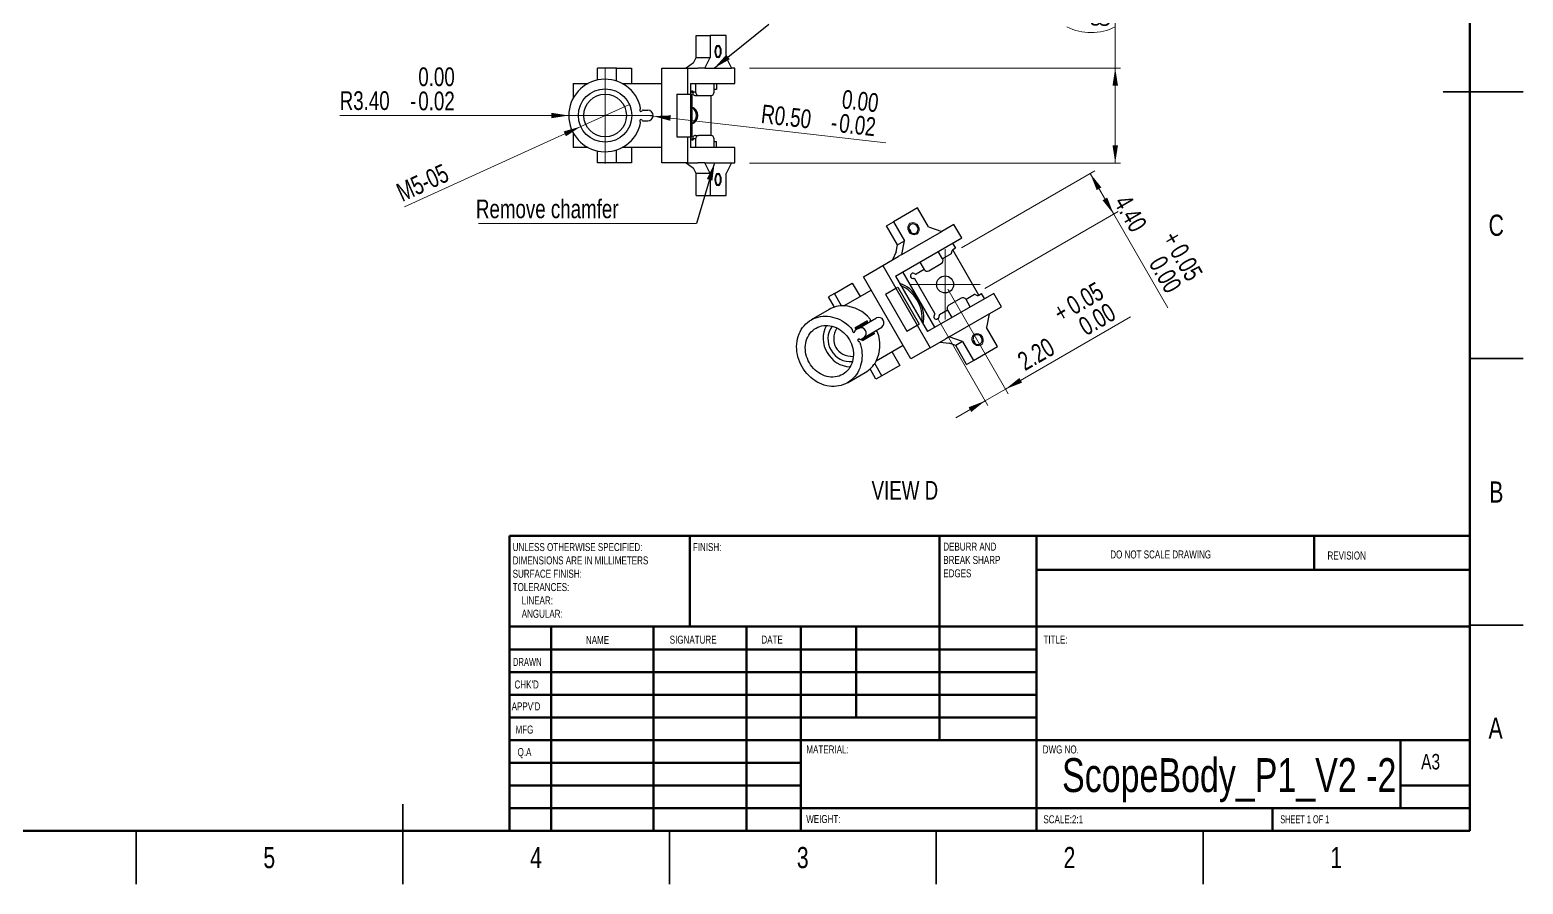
# Model space of a CAD drawing. Header units: millimetres. Extents: x 0 to 420, y 0 to 297.
# Drawn here: x 140.1 to 420, y 0 to 160.1 of the extents above; entities that cross this region are included whole.
import ezdxf

# ---------------------------------------------------------------- set-up
doc = ezdxf.new("R2010")
doc.units = ezdxf.units.MM
doc.styles.add('SLDTEXTSTYLE0', font='TXT', dxfattribs={"width": 0.75})
doc.styles.add('SLDTEXTSTYLE1', font='TXT', dxfattribs={"width": 0.686449})
doc.styles.add('SLDTEXTSTYLE2', font='TXT', dxfattribs={"width": 0.6875})
doc.dimstyles.new('SLDDIMSTYLE10', dxfattribs={"dimtxt": 3.5, "dimasz": 3.302, "dimexe": 0, "dimexo": 0.0625, "dimgap": 0.875, "dimtad": 1, "dimlfac": 0.5, "dimrnd": 1e-09, "dimzin": 4, "dimdsep": 46, "dimtxsty": 'SLDTEXTSTYLE0', "dimsah": 1, "dimcen": 0.09, "dimadec": 0, "dimazin": 1, "dimtol": 1, "dimtp": 0.05, "dimtfac": 1, "dimtofl": 0, "dimtmove": 0, "dimatfit": 3, "dimfxl": 0, "dimfrac": 2, "dimtolj": 1, "dimtzin": 0, "dimarcsym": 0})
doc.dimstyles.new('SLDDIMSTYLE16', dxfattribs={"dimtxt": 3.5, "dimasz": 3.302, "dimexe": 0, "dimexo": 0.0625, "dimgap": 0.875, "dimtad": 1, "dimlfac": 0.5, "dimrnd": 1e-09, "dimzin": 4, "dimdsep": 46, "dimtxsty": 'SLDTEXTSTYLE0', "dimsah": 1, "dimcen": 0.09, "dimadec": 0, "dimazin": 1, "dimtol": 1, "dimtp": 0.05, "dimtfac": 1, "dimtmove": 0, "dimatfit": 0, "dimfxl": 0, "dimfrac": 2, "dimtolj": 1, "dimtzin": 0, "dimarcsym": 0})
doc.dimstyles.new('SLDDIMSTYLE4', dxfattribs={"dimtxt": 3.5, "dimasz": 3.302, "dimexe": 0, "dimexo": 0.0625, "dimgap": 0.875, "dimtad": 1, "dimlfac": 0.5, "dimrnd": 1e-09, "dimzin": 12, "dimdsep": 46, "dimtxsty": 'SLDTEXTSTYLE0', "dimblk1": 'NONE', "dimsah": 1, "dimcen": 0, "dimadec": 0, "dimazin": 3, "dimtfac": 1, "dimtmove": 0, "dimatfit": 3, "dimldrblk": 'NONE', "dimfxl": 0, "dimfrac": 2, "dimtolj": 1, "dimtzin": 12, "dimarcsym": 0})
doc.dimstyles.new('SLDDIMSTYLE5', dxfattribs={"dimtxt": 3.5, "dimasz": 3.302, "dimexe": 0, "dimexo": 0.0625, "dimgap": 0.875, "dimtad": 1, "dimlfac": 0.5, "dimrnd": 1e-09, "dimzin": 4, "dimdsep": 46, "dimtxsty": 'SLDTEXTSTYLE0', "dimsah": 1, "dimcen": 0, "dimadec": 0, "dimazin": 1, "dimtol": 1, "dimtm": 0.02, "dimtfac": 1, "dimtofl": 0, "dimtmove": 0, "dimatfit": 3, "dimfxl": 0, "dimfrac": 2, "dimtolj": 1, "dimtzin": 0, "dimarcsym": 0})
doc.dimstyles.new('SLDDIMSTYLE6', dxfattribs={"dimtxt": 3.5, "dimasz": 3.302, "dimexe": 0, "dimexo": 0.0625, "dimgap": 0.875, "dimtad": 1, "dimlfac": 0.5, "dimrnd": 1e-09, "dimzin": 0, "dimdsep": 46, "dimtxsty": 'SLDTEXTSTYLE0', "dimsah": 1, "dimcen": 0, "dimadec": 0, "dimazin": 0, "dimtol": 1, "dimtm": 0.02, "dimtfac": 1, "dimtofl": 0, "dimtmove": 0, "dimatfit": 3, "dimfxl": 0, "dimfrac": 2, "dimtolj": 1, "dimtzin": 0, "dimarcsym": 0})
doc.dimstyles.new('SLDDIMSTYLE7', dxfattribs={"dimtxt": 3.5, "dimasz": 3.302, "dimexe": 0, "dimexo": 0.0625, "dimgap": 0.875, "dimtad": 1, "dimlfac": 0.5, "dimrnd": 1e-09, "dimzin": 4, "dimdsep": 46, "dimtxsty": 'SLDTEXTSTYLE0', "dimsah": 1, "dimcen": 0.09, "dimadec": 0, "dimazin": 1, "dimtol": 1, "dimtp": 0.1, "dimtm": 0.05, "dimtfac": 1, "dimtofl": 0, "dimtmove": 0, "dimatfit": 3, "dimfxl": 0, "dimfrac": 2, "dimtolj": 1, "dimtzin": 0, "dimarcsym": 0})
doc.dimstyles.new('SLDDIMSTYLE8', dxfattribs={"dimtxt": 0.18, "dimasz": 3.302, "dimexe": 0, "dimexo": 0.0625, "dimgap": 0, "dimtad": 0, "dimtih": 1, "dimtoh": 1, "dimdec": 0, "dimrnd": 1e-09, "dimzin": 0, "dimdsep": 46, "dimtxsty": 'Standard', "dimsah": 1, "dimcen": 0.09, "dimadec": 0, "dimazin": 0, "dimtfac": 3.302, "dimtdec": 0, "dimtofl": 0, "dimtmove": 0, "dimatfit": 3, "dimfxl": 0, "dimfrac": 2, "dimtolj": 1, "dimtzin": 0, "dimarcsym": 0})

# ---------------------------------------------------------------- blocks, each defined once
blk = doc.blocks.new('SW_NOTE_0')
at = {"color": 0, "linetype": 'Continuous', "lineweight": 0, "char_height": 1.5, "attachment_point": 1, "style": 'SLDTEXTSTYLE0'}
for s, insert in [('UNLESS OTHERWISE SPECIFIED:', (0, 1.93)), ('DIMENSIONS ARE IN MILLIMETERS', (0, -0.57)), ('TOLERANCES:', (0, -5.57)), ('SURFACE FINISH:', (0, -3.07)), ('LINEAR:', (1.69, -8.07)), ('ANGULAR:', (1.69, -10.57))]:
    blk.add_mtext(s, dxfattribs=dict(at, insert=insert))
blk = doc.blocks.new('SW_NOTE_0_1')
at = {"color": 0, "linetype": 'Continuous', "lineweight": 0, "char_height": 1.5, "attachment_point": 1, "style": 'SLDTEXTSTYLE0'}
for s, insert in [('DEBURR AND', (0, 1.93)), ('BREAK SHARP', (0, -0.57)), ('EDGES', (0, -3.07))]:
    blk.add_mtext(s, dxfattribs=dict(at, insert=insert))
blk = doc.blocks.new('_D_6')
at = {"color": 7, "linetype": 'Continuous', "lineweight": 0}
for q in [(252.46, 146.12), (210.31, 126.9)]:
    blk.add_line((243.36, 141.97), q, dxfattribs=at)
at = {"color": 7, "linetype": 'Continuous', "lineweight": 18}
blk.add_solid([(243.36, 141.97), (240.15, 141.06), (240.57, 140.14)], dxfattribs=at)
at = {"color": 7, "linetype": 'Continuous', "lineweight": 18, "insert": (208.44, 130.99), "char_height": 3.5, "attachment_point": 1, "rotation": 24.5108, "style": 'SLDTEXTSTYLE0'}
blk.add_mtext('M5-05', dxfattribs=at)
blk = doc.blocks.new('_None')
blk = doc.blocks.new('_D_7')
at = {"color": 7, "linetype": 'Continuous', "lineweight": 0}
for q in [(198.17, 144.04), (247.91, 144.04)]:
    blk.add_line((241.11, 144.04), q, dxfattribs=at)
at = {"color": 7, "linetype": 'Continuous', "lineweight": 18}
blk.add_solid([(241.11, 144.04), (237.81, 144.55), (237.81, 143.53)], dxfattribs=at)
at = {"color": 7, "linetype": 'Continuous', "lineweight": 18, "char_height": 3.5, "attachment_point": 1, "style": 'SLDTEXTSTYLE0'}
for s, insert in [('0.00', (212.9, 153.05)), ('R3.40', (198.17, 148.58)), ('0.02', (212.9, 148.52)), ('-', (211.35, 148.52))]:
    blk.add_mtext(s, dxfattribs=dict(at, insert=insert))
blk = doc.blocks.new('_D_8')
at = {"color": 7, "linetype": 'Continuous', "lineweight": 0}
for q in [(255.91, 144.04), (300.53, 138.92)]:
    blk.add_line((256.91, 143.93), q, dxfattribs=at)
at = {"color": 7, "linetype": 'Continuous', "lineweight": 18}
blk.add_solid([(256.91, 143.93), (260.13, 143.05), (260.25, 144.06)], dxfattribs=at)
at = {"color": 7, "linetype": 'Continuous', "lineweight": 18, "char_height": 3.5, "attachment_point": 1, "rotation": 353.4567, "style": 'SLDTEXTSTYLE0'}
for s, insert in [('0.00', (292.56, 148.89)), ('R0.50', (277.42, 146.13)), ('0.02', (292.04, 144.4)), ('-', (290.5, 144.57))]:
    blk.add_mtext(s, dxfattribs=dict(at, insert=insert))
blk = doc.blocks.new('_D_9')
at = {"color": 7, "linetype": 'Continuous', "lineweight": 0}
for p, q in [((343.54, 152.94), (343.54, 183.95)), ((274.97, 152.94), (344.54, 152.94)), ((343.54, 152.94), (343.54, 135.14)), ((274.97, 135.14), (344.54, 135.14))]:
    blk.add_line(p, q, dxfattribs=at)
at = {"color": 7, "linetype": 'Continuous', "lineweight": 18}
for centre, start, end in [((339.01, 173.83), 63.4349, 116.5651), ((339.01, 169.7), 243.4349, 296.5651)]:
    blk.add_arc(centre, 10.12, start, end, dxfattribs=at)
for points in [[(343.54, 152.94), (343.03, 149.64), (344.05, 149.64)], [(343.54, 135.14), (344.05, 138.44), (343.03, 138.44)]]:
    blk.add_solid(points, dxfattribs=at)
at = {"color": 7, "linetype": 'Continuous', "lineweight": 18, "char_height": 3.5, "attachment_point": 1, "rotation": 90, "style": 'SLDTEXTSTYLE0'}
for s, insert in [('0.10', (334.5, 173.83)), ('0.05', (339.03, 173.83)), ('+', (334.5, 171)), ('-', (339.03, 171.64)), ('8.90', (338.97, 160.65))]:
    blk.add_mtext(s, dxfattribs=dict(at, insert=insert))
blk = doc.blocks.new('SW_NOTE_0_2')
at = {"color": 0, "linetype": 'Continuous', "lineweight": 0}
blk.add_line((-40.91, 0), (0, 0), dxfattribs=at)
at = {"color": 0, "linetype": 'Continuous', "lineweight": 0, "insert": (-41.36, 4.52), "char_height": 3.5, "attachment_point": 1, "style": 'SLDTEXTSTYLE0'}
blk.add_mtext('Remove chamfer', dxfattribs=at)
blk = doc.blocks.new('SW_CENTERMARKSYMBOL_1')
at = {"color": 0, "linetype": 'Continuous', "lineweight": 18}
for p, q in [((0, 5), (0, 9)), ((0, 0), (0, 5)), ((-5, 0), (-9, 0)), ((0, 0), (-5, 0)), ((0, 0), (0, -5)), ((0, 0), (5, 0)), ((5, 0), (9, 0)), ((0, -5), (0, -9))]:
    blk.add_line(p, q, dxfattribs=at)
blk = doc.blocks.new('_D_23')
at = {"color": 7, "linetype": 'Continuous', "lineweight": 0}
for p, q in [((314.71, 119.23), (339.72, 133.67)), ((338.85, 133.17), (343.25, 125.55)), ((319.11, 111.61), (344.12, 126.05)), ((343.25, 125.55), (353.39, 107.99))]:
    blk.add_line(p, q, dxfattribs=at)
at = {"color": 7, "linetype": 'Continuous', "lineweight": 18}
for points in [[(338.85, 133.17), (340.07, 130.06), (340.95, 130.57)], [(343.25, 125.55), (342.04, 128.66), (341.16, 128.16)]]:
    blk.add_solid(points, dxfattribs=at)
at = {"color": 7, "linetype": 'Continuous', "lineweight": 18, "char_height": 3.5, "attachment_point": 1, "rotation": 300, "style": 'SLDTEXTSTYLE0'}
for s, insert in [('4.40', (346.23, 129.52)), ('+', (355.28, 122.8)), ('0.00', (352.77, 118.09)), ('0.05', (356.69, 120.35))]:
    blk.add_mtext(s, dxfattribs=dict(at, insert=insert))
blk = doc.blocks.new('_D_24')
at = {"color": 7, "linetype": 'Continuous', "lineweight": 0}
for p, q in [((312.14, 111.51), (323.47, 91.9)), ((310.2, 106.09), (319.66, 89.7)), ((322.97, 92.77), (346.39, 106.3)), ((322.97, 92.77), (319.16, 90.57)), ((319.16, 90.57), (313.66, 87.4))]:
    blk.add_line(p, q, dxfattribs=at)
at = {"color": 7, "linetype": 'Continuous', "lineweight": 18}
for points in [[(322.97, 92.77), (326.08, 93.98), (325.57, 94.86)], [(319.16, 90.57), (316.04, 89.36), (316.55, 88.48)]]:
    blk.add_solid(points, dxfattribs=at)
at = {"color": 7, "linetype": 'Continuous', "lineweight": 18, "char_height": 3.5, "attachment_point": 1, "rotation": 30, "style": 'SLDTEXTSTYLE0'}
for s, insert in [('0.05', (334.03, 109.6)), ('+', (331.58, 108.18)), ('0.00', (336.3, 105.68)), ('2.20', (324.86, 99.14))]:
    blk.add_mtext(s, dxfattribs=dict(at, insert=insert))
blk = doc.blocks.new('SW_CENTERMARKSYMBOL_3')
at = {"color": 0, "linetype": 'Continuous', "lineweight": 18}
for p, q in [((0, 5), (0, 6.6)), ((0, 0), (0, 5)), ((-5, 0), (-6.6, 0)), ((0, 0), (-5, 0)), ((0, 0), (0, -5)), ((0, 0), (5, 0)), ((5, 0), (6.6, 0)), ((0, -5), (0, -6.6))]:
    blk.add_line(p, q, dxfattribs=at)

msp = doc.modelspace()

# ---------------------------------------------------------------- linework, layer by layer
at = {"color": 7, "linetype": 'Continuous', "lineweight": 70}
for p, q in [((410, 287), (410, 10)), ((410, 10), (10, 10))]:
    msp.add_line(p, q, dxfattribs=at)
at = {"color": 7, "linetype": 'Continuous', "lineweight": 25}
for p, q in [((264.98916, 154.94216), (264.98916, 159.04216)), ((264.98916, 159.04216), (267.58724, 159.04216)), ((267.58724, 159.04216), (267.58724, 154.94216)), ((270.58724, 159.04216), (267.58724, 159.04216)), ((270.58724, 154.94216), (270.58724, 159.04216)), ((264.48916, 153.94216), (264.98916, 154.94216)), ((264.98916, 154.94216), (267.58724, 154.94216)), ((266.58724, 152.94216), (267.58724, 154.94216)), ((270.58724, 154.94216), (271.58724, 152.94216)), ((250.04535, 152.94216), (246.50982, 152.94216)), ((246.50982, 150.69559), (246.50982, 152.94216)), ((250.04535, 150.49952), (250.04535, 152.94216)), ((250.04535, 152.94216), (252.87378, 152.94216)), ((252.87378, 152.94216), (252.87378, 150.04216)), ((258.52401, 135.14216), (258.52401, 152.94216)), ((258.52401, 152.94216), (263.3382, 152.94216)), ((264.48916, 153.94216), (263.12313, 152.94216)), ((263.3382, 152.94216), (263.3382, 148.04216)), ((263.3382, 152.94216), (265.2882, 152.94216)), ((266.58724, 152.94216), (265.2882, 152.94216)), ((266.58724, 152.94216), (271.58724, 152.94216)), ((272.2382, 152.94216), (271.58724, 152.94216)), ((272.2382, 150.04216), (272.2382, 152.94216)), ((241.91403, 150.04216), (244.71403, 150.04216)), ((241.91403, 150.04216), (241.91403, 147.24216)), ((251.11403, 150.04216), (258.52401, 150.04216)), ((263.94882, 150.04216), (272.2382, 150.04216)), ((263.94882, 150.04216), (263.94882, 148.04216)), ((264.1538, 148.44216), (263.94882, 148.44216)), ((264.1538, 148.44216), (264.40439, 148.44216)), ((264.87909, 150.04216), (264.87909, 148.44216)), ((268.3432, 148.44216), (268.3432, 150.04216)), ((268.80826, 148.94216), (268.3432, 148.94216)), ((268.80826, 150.04216), (268.80826, 148.94216)), ((261.3382, 148.04216), (261.3382, 140.04216)), ((261.3382, 148.04216), (263.91555, 148.04216)), ((263.91555, 148.04216), (263.91555, 140.04216)), ((263.91555, 148.04216), (264.15422, 148.04216)), ((264.15422, 148.04216), (264.15422, 140.04216)), ((264.85067, 147.78216), (265.45067, 147.78216)), ((265.45067, 147.78216), (267.77162, 147.78216)), ((267.80826, 140.3008), (267.80826, 147.78352)), ((255.04321, 145.04216), (255.91403, 145.04216)), ((255.04321, 143.04216), (255.91403, 143.04216)), ((241.91403, 140.84216), (241.91403, 138.04216)), ((261.3382, 140.04216), (263.91555, 140.04216)), ((263.3382, 140.04216), (263.3382, 135.14216)), ((263.91555, 140.04216), (264.15422, 140.04216)), ((263.94882, 140.04216), (263.94882, 138.04216)), ((264.85067, 140.30216), (265.45067, 140.30216)), ((267.77162, 140.30216), (265.45067, 140.30216)), ((244.71403, 138.04216), (241.91403, 138.04216)), ((246.50982, 135.14216), (246.50982, 137.38872)), ((250.04535, 135.14216), (250.04535, 137.5848)), ((258.52401, 138.04216), (251.11403, 138.04216)), ((252.87378, 138.04216), (252.87378, 135.14216)), ((264.07754, 139.64216), (263.94882, 139.64216)), ((272.2382, 138.04216), (263.94882, 138.04216)), ((264.07754, 139.64216), (264.40409, 139.64216)), ((264.87909, 139.64216), (264.87909, 138.04216)), ((268.3432, 138.04216), (268.3432, 139.64216)), ((268.3432, 139.14216), (268.80826, 139.14216)), ((268.80826, 138.04216), (268.80826, 139.14216)), ((272.2382, 135.14216), (272.2382, 138.04216)), ((250.04535, 135.14216), (246.50982, 135.14216)), ((252.87378, 135.14216), (250.04535, 135.14216)), ((263.3382, 135.14216), (258.52401, 135.14216)), ((263.12313, 135.14216), (264.48916, 134.14216)), ((263.3382, 135.14216), (265.2882, 135.14216)), ((266.58724, 135.14216), (265.2882, 135.14216)), ((267.58724, 133.14216), (266.58724, 135.14216)), ((266.58724, 135.14216), (271.58724, 135.14216)), ((271.58724, 135.14216), (270.58724, 133.14216)), ((271.58724, 135.14216), (272.2382, 135.14216)), ((264.98916, 133.14216), (264.48916, 134.14216)), ((267.58724, 133.14216), (264.98916, 133.14216)), ((264.98916, 129.04216), (264.98916, 133.14216)), ((267.58724, 133.14216), (267.58724, 129.04216)), ((270.58724, 129.04216), (270.58724, 133.14216)), ((264.98916, 129.04216), (267.58724, 129.04216)), ((267.58724, 129.04216), (270.58724, 129.04216)), ((306.48045, 126.7203), (301.98045, 124.12222)), ((308.53045, 123.16959), (306.48045, 126.7203)), ((300.68141, 123.37222), (301.98045, 124.12222)), ((302.73141, 119.82152), (300.68141, 123.37222)), ((301.98045, 124.12222), (304.03045, 120.57152)), ((308.53045, 123.16959), (311.03045, 122.30357)), ((313.30593, 123.61732), (311.03045, 122.30357)), ((314.75593, 121.10584), (313.30593, 123.61732)), ((302.32186, 113.92703), (314.75593, 121.10584)), ((302.73141, 119.82152), (304.03045, 120.57152)), ((303.53045, 117.97344), (311.03045, 122.30357)), ((303.53045, 117.97344), (304.03045, 120.57152)), ((299.95593, 115.90969), (302.88093, 117.59844)), ((302.48141, 118.52248), (301.7984, 116.97344)), ((302.48141, 118.52248), (302.73141, 119.82152)), ((303.53045, 117.97344), (302.88093, 117.59844)), ((311.1759, 117.19139), (310.3759, 118.57703)), ((312.76001, 118.10598), (311.1759, 117.19139)), ((313.04096, 120.1157), (313.59096, 119.16308)), ((313.59096, 119.16308), (313.09096, 118.8744)), ((317.99096, 110.38735), (313.09096, 118.8744)), ((296.34529, 113.82509), (299.95593, 115.90969)), ((299.95593, 115.90969), (302.40593, 111.66617)), ((307.7118, 115.19139), (306.21428, 114.3268)), ((306.9118, 116.57703), (307.7118, 115.19139)), ((308.61337, 114.94981), (310.93432, 116.28981)), ((290.90336, 110.68319), (294.24943, 112.61504)), ((294.24943, 112.61504), (295.69943, 110.10357)), ((305.24529, 98.40984), (296.34529, 113.82509)), ((302.32186, 113.92703), (308.32186, 103.53472)), ((309.74673, 104.35737), (303.74673, 114.74968)), ((309.69792, 106.95131), (305.96874, 113.41044)), ((290.90336, 110.68319), (289.78264, 110.03614)), ((290.8905, 108.11727), (289.78264, 110.03614)), ((292.24236, 108.36398), (290.90336, 110.68319)), ((292.69577, 108.3694), (297.79529, 111.31361)), ((300.47292, 110.55014), (302.40593, 111.66617)), ((300.47292, 110.55014), (304.47292, 103.62194)), ((302.40593, 111.66617), (302.76394, 111.87286)), ((302.40593, 111.66617), (306.40593, 104.73796)), ((302.76394, 111.87286), (306.76394, 104.94466)), ((306.84563, 109.08856), (306.39351, 109.87166)), ((320.75593, 110.71354), (308.32186, 103.53472)), ((314.67432, 109.81194), (312.35337, 108.47194)), ((317.16001, 110.48496), (315.5759, 109.57037)), ((316.3759, 108.18472), (315.5759, 109.57037)), ((317.99096, 110.38735), (318.49096, 110.67603)), ((319.04096, 109.7234), (318.49096, 110.67603)), ((322.20593, 108.20206), (320.75593, 110.71354)), ((289.89577, 107.67658), (286.55291, 105.74658)), ((312.1118, 107.57037), (310.61428, 106.70578)), ((312.1118, 107.57037), (312.9118, 106.18472)), ((312.43045, 102.55819), (319.93045, 106.88831)), ((319.93045, 106.88831), (319.43045, 104.29024)), ((319.93045, 106.88831), (322.20593, 108.20206)), ((294.7998, 103.81066), (295.45291, 104.18774)), ((295.45291, 104.18774), (298.79577, 106.11774)), ((296.45291, 102.45569), (299.79577, 104.38569)), ((304.47292, 103.62194), (306.40593, 104.73796)), ((306.40593, 104.73796), (306.76394, 104.94466)), ((306.40593, 104.73796), (308.85593, 100.49444)), ((321.48045, 100.73953), (319.43045, 104.29024)), ((295.7998, 102.07861), (296.45291, 102.45569)), ((303.79529, 100.92131), (298.69577, 97.9771)), ((308.85593, 100.49444), (311.78093, 102.18319)), ((310.6984, 101.55819), (312.38141, 101.37517)), ((312.43045, 102.55819), (311.78093, 102.18319)), ((313.63141, 100.94216), (312.38141, 101.37517)), ((314.93045, 101.69216), (312.43045, 102.55819)), ((314.93045, 101.69216), (313.63141, 100.94216)), ((315.68141, 97.39146), (313.63141, 100.94216)), ((314.93045, 101.69216), (316.98045, 98.14146)), ((301.69943, 99.71126), (303.14943, 97.19979)), ((308.85593, 100.49444), (305.24529, 98.40984)), ((315.68141, 97.39146), (316.98045, 98.14146)), ((316.98045, 98.14146), (321.48045, 100.73953)), ((293.35291, 93.96864), (296.69577, 95.89864)), ((298.68264, 94.62089), (297.57478, 96.53976)), ((299.80336, 95.26794), (298.46437, 97.58714)), ((299.80336, 95.26794), (298.68264, 94.62089)), ((303.14943, 97.19979), (299.80336, 95.26794))]:
    msp.add_line(p, q, dxfattribs=at)
at = {"color": 1, "linetype": 'Continuous', "lineweight": 25}
for p, q in [((264.80789, 148.44216), (264.4756, 148.44216)), ((264.35748, 139.53105), (264.20071, 139.53105)), ((264.80784, 139.64216), (264.47534, 139.64216)), ((294.73139, 104.2362), (297.09518, 105.60094)), ((297.1387, 105.39291), (294.77491, 104.02818)), ((295.97573, 101.9483), (298.33952, 103.31303)), ((298.49791, 103.17133), (296.13412, 101.8066))]:
    msp.add_line(p, q, dxfattribs=at)
at = {"color": 7, "linetype": 'Continuous', "lineweight": 35}
for p, q in [((420, 148.5), (405, 148.5)), ((410, 148.5), (420, 148.5)), ((410, 98.5), (420, 98.5)), ((410, 48.5), (420, 48.5)), ((210, 0), (210, 15)), ((160, 10), (160, 0)), ((210, 10), (210, 0)), ((260, 10), (260, 0)), ((310, 10), (310, 0)), ((360, 10), (360, 0))]:
    msp.add_line(p, q, dxfattribs=at)
at = {"color": 7, "linetype": 'Continuous', "lineweight": 50}
for p, q in [((230, 65.25), (410, 65.25)), ((230, 65.25), (230, 10)), ((263.8, 48.25), (263.8, 65.25)), ((310.6, 65.25), (310.6, 27)), ((328.8, 65.25), (328.8, 10)), ((380.8, 58.875), (380.8, 65.25)), ((410, 58.875), (328.8, 58.875)), ((410, 48.25), (230, 48.25)), ((237.8, 48.25), (237.8, 10)), ((256.99095, 48.25), (256.99095, 10)), ((274.39893, 48.25), (274.39893, 10)), ((284.6, 10), (284.6, 48.25)), ((295, 31.25), (295, 48.25)), ((328.8, 44), (230, 44)), ((328.8, 39.75), (230, 39.75)), ((328.8, 35.5), (230, 35.5)), ((328.8, 31.25), (230, 31.25)), ((284.6, 27), (230, 27)), ((284.6, 27), (410, 27)), ((397, 14.25), (397, 27)), ((284.6, 22.74993), (230, 22.74993)), ((284.6, 18.5), (230, 18.5)), ((410, 18.5), (397, 18.5)), ((230, 14.25), (410, 14.25)), ((373, 10), (373, 14.25))]:
    msp.add_line(p, q, dxfattribs=at)
at = {"color": 7, "linetype": 'Continuous', "lineweight": 18, "flags": 128}
for points in [[(269.68724, 156.04216), (269.64156, 155.58294), (269.5115, 155.19363), (269.31685, 154.9335), (269.08724, 154.84216), (268.85763, 154.9335), (268.66297, 155.19363), (268.53291, 155.58294), (268.48724, 156.04216), (268.53291, 156.50138), (268.66297, 156.89069), (268.85763, 157.15081), (269.08724, 157.24216), (269.31685, 157.15081), (269.5115, 156.89069), (269.64156, 156.50138), (269.68724, 156.04216)], [(269.68724, 132.04216), (269.64156, 131.58294), (269.5115, 131.19363), (269.31685, 130.9335), (269.08724, 130.84216), (268.85763, 130.9335), (268.66297, 131.19363), (268.53291, 131.58294), (268.48724, 132.04216), (268.53291, 132.50138), (268.66297, 132.89069), (268.85763, 133.15081), (269.08724, 133.24216), (269.31685, 133.15081), (269.5115, 132.89069), (269.64156, 132.50138), (269.68724, 132.04216)], [(306.63045, 123.3428), (306.79155, 122.90555), (306.79111, 122.45576), (306.62919, 122.06191), (306.33045, 121.78395), (305.94036, 121.66421), (305.51832, 121.72091), (305.12857, 121.94542), (304.83045, 122.30357), (304.66935, 122.74082), (304.66979, 123.19061), (304.83171, 123.58446), (305.13045, 123.86241), (305.52054, 123.98215), (305.94258, 123.92545), (306.33233, 123.70094), (306.63045, 123.3428)], [(318.63045, 102.55819), (318.79155, 102.12094), (318.79111, 101.67115), (318.62919, 101.2773), (318.33045, 100.99934), (317.94036, 100.8796), (317.51832, 100.9363), (317.12857, 101.16081), (316.83045, 101.51896), (316.66935, 101.95621), (316.66979, 102.406), (316.83171, 102.79985), (317.13045, 103.0778), (317.52054, 103.19754), (317.94258, 103.14084), (318.33233, 102.91633), (318.63045, 102.55819)]]:
    msp.add_lwpolyline(points, dxfattribs=at)
at = {"color": 7, "linetype": 'Continuous', "lineweight": 25, "flags": 128}
for points in [[(269.56224, 156.04216), (269.55251, 156.23339), (269.52374, 156.4168), (269.4771, 156.58486), (269.41449, 156.73071), (269.33849, 156.84837), (269.25221, 156.93302), (269.15916, 156.9812), (269.06318, 156.99094), (268.96818, 156.96183), (268.87805, 156.89507), (268.79649, 156.7934), (268.72683, 156.66096), (268.67192, 156.5032), (268.63402, 156.32655), (268.61467, 156.13827), (268.61467, 155.94605), (268.63402, 155.75776), (268.67192, 155.58112), (268.72683, 155.42335), (268.79649, 155.29092), (268.87805, 155.18924), (268.96818, 155.12249), (269.06318, 155.09338), (269.15916, 155.10311), (269.25221, 155.15129), (269.33849, 155.23595), (269.41449, 155.35361), (269.4771, 155.49945), (269.52374, 155.66752), (269.55251, 155.85093), (269.56224, 156.04216)], [(264.1538, 148.44216), (264.16333, 148.53806), (264.1905, 148.61936), (264.23114, 148.67368), (264.27909, 148.69275), (264.32704, 148.67368), (264.36769, 148.61936), (264.39485, 148.53806), (264.40439, 148.44216)], [(264.40409, 139.64216), (264.39714, 139.55994), (264.37705, 139.48686), (264.34606, 139.43107), (264.30762, 139.39876), (264.26601, 139.39353), (264.22585, 139.41597), (264.19162, 139.46357), (264.16712, 139.53105)], [(269.56224, 132.04216), (269.55251, 132.23339), (269.52374, 132.4168), (269.4771, 132.58486), (269.41449, 132.73071), (269.33849, 132.84837), (269.25221, 132.93302), (269.15916, 132.9812), (269.06318, 132.99094), (268.96818, 132.96183), (268.87805, 132.89507), (268.79649, 132.7934), (268.72683, 132.66096), (268.67192, 132.5032), (268.63402, 132.32655), (268.61467, 132.13827), (268.61467, 131.94605), (268.63402, 131.75776), (268.67192, 131.58112), (268.72683, 131.42335), (268.79649, 131.29092), (268.87805, 131.18924), (268.96818, 131.12249), (269.06318, 131.09338), (269.15916, 131.10311), (269.25221, 131.15129), (269.33849, 131.23595), (269.41449, 131.35361), (269.4771, 131.49945), (269.52374, 131.66752), (269.55251, 131.85093), (269.56224, 132.04216)], [(306.44295, 123.23454), (306.33275, 123.39174), (306.19789, 123.52565), (306.04389, 123.63081), (305.87706, 123.7029), (305.70423, 123.73898), (305.53247, 123.73756), (305.36882, 123.69871), (305.21997, 123.62401), (305.09202, 123.51653), (304.99021, 123.38067), (304.91871, 123.22197), (304.88043, 123.04696), (304.87696, 122.86278), (304.90843, 122.67698), (304.97355, 122.49716), (305.06966, 122.3307), (305.19282, 122.18439), (305.338, 122.06424), (305.49924, 121.97516), (305.66994, 121.92079), (305.84313, 121.90337), (306.0117, 121.92361), (306.16875, 121.98068), (306.30786, 122.07224), (306.42334, 122.19454), (306.51044, 122.34258), (306.56561, 122.51029), (306.5866, 122.69082), (306.57253, 122.87676), (306.52398, 123.06051), (306.44295, 123.23454)], [(295.64459, 101.52396), (295.79946, 101.04054), (295.92125, 100.55041), (296.00929, 100.05638), (296.06308, 99.56121), (296.0823, 99.06773), (296.06685, 98.57871), (296.01682, 98.09692), (295.93249, 97.62509), (295.81434, 97.1659), (295.66303, 96.72192), (295.47943, 96.29569), (295.26457, 95.8896), (295.01966, 95.50595), (294.74609, 95.14692), (294.44541, 94.81453), (294.11933, 94.51067), (293.76967, 94.23706), (293.39843, 93.99523), (293.00769, 93.78656), (292.59968, 93.61224), (292.1767, 93.47324), (291.74114, 93.37035), (291.29546, 93.30415), (290.84219, 93.27502), (290.38389, 93.28313), (289.92315, 93.32842), (289.46259, 93.41065), (289.00479, 93.52934), (288.55236, 93.68382), (288.10785, 93.87323), (287.67377, 94.09648), (287.25259, 94.35232), (286.84668, 94.63931), (286.45834, 94.9558), (286.08977, 95.30003), (285.74304, 95.67003), (285.42013, 96.06372), (285.12286, 96.47886), (284.85291, 96.91312), (284.61181, 97.36404), (284.40092, 97.82906), (284.22143, 98.30555), (284.07436, 98.79082), (283.96054, 99.28213), (283.88061, 99.77669), (283.83503, 100.2717), (283.82406, 100.76438), (283.84775, 101.25193), (283.90598, 101.73159), (283.99841, 102.20065), (284.12452, 102.65646), (284.28359, 103.09643), (284.47474, 103.51809), (284.69687, 103.91904), (284.94872, 104.29702), (285.22889, 104.64989), (285.53577, 104.97565), (285.86764, 105.27247), (286.22262, 105.53865), (286.5987, 105.7727), (286.99375, 105.9733), (287.40553, 106.1393), (287.83173, 106.26977), (288.26992, 106.36397), (288.71764, 106.42137), (289.17234, 106.44165), (289.63145, 106.42468), (290.09239, 106.37056), (290.55253, 106.27961), (291.00929, 106.15233), (291.46006, 105.98945), (291.90232, 105.79189), (292.33354, 105.56076), (292.75131, 105.29737), (293.15324, 105.00321), (293.53707, 104.67994), (293.90063, 104.3294), (294.24186, 103.95357)], [(286.20291, 97.69255), (285.99929, 98.07818), (285.82576, 98.47736), (285.68364, 98.88704), (285.57401, 99.30411), (285.49771, 99.72539), (285.45532, 100.14767), (285.44715, 100.56775), (285.47328, 100.98243), (285.53349, 101.38854), (285.62735, 101.783), (285.75412, 102.16281), (285.91285, 102.52508), (286.10232, 102.86704), (286.32111, 103.1861), (286.56753, 103.47983), (286.83971, 103.74599), (287.13559, 103.98256), (287.45291, 104.18774), (287.78926, 104.35996), (288.14207, 104.49791), (288.50867, 104.60055), (288.88626, 104.66709), (289.27196, 104.69703), (289.66285, 104.69014), (290.05594, 104.64647), (290.44825, 104.56636), (290.8368, 104.4504), (291.21861, 104.2995), (291.59079, 104.11479), (291.95051, 103.89767), (292.29502, 103.64981), (292.62171, 103.3731), (292.92809, 103.06962), (293.21182, 102.7417), (293.47075, 102.39183), (293.70291, 102.02267), (293.90653, 101.63704), (294.08006, 101.23786), (294.22218, 100.82818), (294.33181, 100.41111), (294.40811, 99.98983), (294.45051, 99.56755), (294.45867, 99.14747), (294.43255, 98.73279), (294.37233, 98.32668), (294.27848, 97.93222), (294.1517, 97.55241), (293.99298, 97.19014), (293.8035, 96.84818), (293.58472, 96.52912), (293.3383, 96.23539), (293.06611, 95.96923), (292.77023, 95.73266), (292.45291, 95.52748), (292.11656, 95.35526), (291.76375, 95.21731), (291.39716, 95.11467), (291.01957, 95.04813), (290.63386, 95.01819), (290.24298, 95.02508), (289.84988, 95.06875), (289.45757, 95.14886), (289.06903, 95.26482), (288.68721, 95.41572), (288.31503, 95.60044), (287.95532, 95.81755), (287.6108, 96.06541), (287.28412, 96.34213), (286.97774, 96.6456), (286.694, 96.97352), (286.43507, 97.32339), (286.20291, 97.69255)], [(294.28538, 103.74555), (294.27248, 103.65246), (294.29537, 103.55677), (294.35041, 103.4737), (294.42884, 103.41647), (294.51819, 103.39417), (294.60424, 103.41037), (294.67331, 103.46247), (294.7144, 103.54219), (294.72098, 103.63686)], [(295.60987, 102.09726), (295.5246, 102.13889), (295.43501, 102.14316), (295.35535, 102.1094), (295.2983, 102.04297), (295.27294, 101.95445), (295.28329, 101.85791), (295.32771, 101.76871), (295.39913, 101.70104), (295.4862, 101.66567)], [(318.44295, 102.44993), (318.33275, 102.60713), (318.19789, 102.74104), (318.04389, 102.8462), (317.87706, 102.91829), (317.70423, 102.95437), (317.53247, 102.95295), (317.36882, 102.9141), (317.21997, 102.83941), (317.09202, 102.73192), (316.99021, 102.59606), (316.91871, 102.43737), (316.88043, 102.26235), (316.87696, 102.07817), (316.90843, 101.89237), (316.97355, 101.71255), (317.06966, 101.54609), (317.19282, 101.39978), (317.338, 101.27963), (317.49924, 101.19055), (317.66994, 101.13618), (317.84313, 101.11877), (318.0117, 101.139), (318.16875, 101.19607), (318.30786, 101.28763), (318.42334, 101.40993), (318.51044, 101.55797), (318.56561, 101.72568), (318.5866, 101.90621), (318.57253, 102.09215), (318.52398, 102.2759), (318.44295, 102.44993)]]:
    msp.add_lwpolyline(points, dxfattribs=at)
at = {"color": 7, "linetype": 'Continuous', "lineweight": 25}
for centre, radius in [((247.91403, 144.04216), 5), ((247.91403, 144.04216), 4), ((311.64385, 112.38088), 1.6)]:
    msp.add_circle(centre, radius, dxfattribs=at)
for centre, radius, start, end in [((247.91403, 144.04216), 6.8, 11.9046875, 348.0953125), ((265.4983, 148.40091), 0.62058, 176.188739, 265.5980503), ((267.72399, 148.40091), 0.62058, 274.4019497, 3.811261), ((263.68479, 144.04216), 1.64365, 286.5951015, 73.4048985), ((264.86316, 148.33128), 0.54926, 212.1436929, 268.6968618), ((254.6401, 145.04216), 0.25, 126.5555354, 333.6122), ((254.6401, 143.04216), 0.25, 26.3878, 233.4444646), ((254.37208, 145.40363), 0.2, 306.5555354, 11.9046875), ((254.37208, 142.68068), 0.2, 348.0953125, 53.4444646), ((255.04321, 144.84216), 0.2, 90, 153.6122), ((255.04321, 143.24216), 0.2, 206.3878, 270), ((255.91403, 144.04216), 1, 270, 90), ((263.44678, 144.09924), 1.6039, 357.9606021, 63.8276085), ((263.44678, 143.98508), 1.6039, 296.1723915, 2.0393979), ((264.86316, 139.75304), 0.54926, 91.3031382, 147.8563071), ((265.4983, 139.68341), 0.62058, 94.4019497, 183.811261), ((267.72399, 139.68341), 0.62058, 356.188739, 85.5980503), ((264.04459, 139.52393), 0.12273, 3.3243837, 74.4289266), ((304.21604, 121.95207), 1.0698, 29.8499361, 51.248468), ((304.21884, 121.94722), 1.0698, 8.751532, 30.1500639), ((312.66001, 118.27918), 0.2, 300, 13.3984504), ((313.34096, 118.44139), 0.5, 120, 193.3984504), ((308.28337, 115.52139), 0.66, 210, 300), ((310.60432, 116.86139), 0.66, 300, 30), ((301.62408, 107.35101), 5.39454, 27.8565188, 73.8193634), ((300.49585, 105.94458), 6.86967, 354.2122548, 65.7877452), ((305.63333, 113.99139), 0.5, 46.6015496, 283.3984504), ((305.79554, 113.31044), 0.2, 30, 103.3984504), ((306.11428, 114.5), 0.2, 226.6015496, 300), ((315.00432, 109.24037), 0.66, 30, 120), ((317.26001, 110.31175), 0.2, 46.6015496, 120), ((317.74096, 110.82037), 0.5, 226.6015496, 300), ((292.51709, 103.08709), 5.28534, 88.062648, 119.7331245), ((292.31687, 101.57371), 6.80625, 39.288174, 86.8087584), ((302.36529, 106.23253), 5.31322, 345.8082357, 32.5158821), ((310.03333, 106.37037), 0.5, 136.6015496, 13.3984504), ((309.52472, 106.85131), 0.2, 316.6015496, 30), ((310.71428, 106.53257), 0.2, 120, 193.3984504), ((312.68337, 107.90037), 0.66, 120, 210), ((293.89131, 102.29962), 5.10396, 151.9612046, 211.6351501), ((293.65184, 102.17616), 3.96991, 143.1117325, 212.2875323), ((294.07951, 103.81104), 0.21603, 342.3528852, 41.2814289), ((294.89166, 103.66423), 0.17286, 122.102051, 189.1119778), ((295.85232, 103.26363), 1.00672, 306.6254387, 113.3745613), ((297.42237, 105.74104), 0.21603, 342.3528852, 41.2814289), ((297.88291, 105.59408), 0.26739, 162.2597087, 210.6271851), ((298.88583, 103.85695), 0.26739, 209.3728149, 257.7402913), ((299.19518, 105.19363), 1.00672, 306.6254387, 113.3745613), ((298.78284, 103.38464), 0.21603, 18.7185711, 77.6471148), ((295.43998, 101.45464), 0.21603, 18.7185711, 77.6471148), ((295.71892, 102.23138), 0.17286, 230.8880222, 297.897949), ((292.69098, 101.04309), 6.74224, 332.9515465, 20.9515211), ((316.21604, 101.16746), 1.0698, 29.8499361, 51.248468), ((316.21884, 101.16261), 1.0698, 8.751532, 30.1500639), ((294.04656, 102.06286), 5.11979, 208.4663988, 267.9372465), ((293.81831, 101.91696), 3.9841, 207.8531253, 276.7476099), ((294.0528, 100.44331), 5.25731, 300.1802315, 332.023996)]:
    msp.add_arc(centre, radius, start, end, dxfattribs=at)
msp.add_ellipse((295.89385, 103.28761), major_axis=(4.73205, 2.73205), ratio=0.732050808, start_param=2.25646672, end_param=4.026718587, dxfattribs=at)
for points, knots in [([(264.40439, 148.44216), (264.40439, 148.41518), (264.40365, 148.38783), (264.40207, 148.36242), (264.40048, 148.33705), (264.39801, 148.31293), (264.39435, 148.29175), (264.39055, 148.26974), (264.38537, 148.2503), (264.37841, 148.23484), (264.37651, 148.23062), (264.37448, 148.22667), (264.3723, 148.22302)], [0, 0, 0, 0, 0.0000404681837, 0.0000404681837, 0.0000404681837, 0.0000808299579, 0.0000808299579, 0.0000808299579, 0.0001227963239, 0.0001227963239, 0.0001227963239, 0.0001341044689, 0.0001341044689, 0.0001341044689, 0.0001341044689]), ([(264.3723, 148.22302), (264.35782, 148.20633), (264.35124, 148.17714), (264.36009, 148.1102), (264.37529, 148.07318), (264.39809, 148.03905)], [0, 0, 0, 0, 0.5, 0.5, 1, 1, 1, 1]), ([(264.39809, 140.04527), (264.38333, 140.02317), (264.37149, 139.99957), (264.364, 139.97662), (264.35764, 139.95714), (264.35429, 139.93768), (264.35426, 139.92029), (264.35422, 139.90284), (264.35752, 139.88702), (264.36347, 139.87482), (264.365, 139.8717), (264.3667, 139.86878), (264.36856, 139.86611)], [0, 0, 0, 0, 0.0000418691204, 0.0000418691204, 0.0000418691204, 0.0000773668241, 0.0000773668241, 0.0000773668241, 0.0001130452914, 0.0001130452914, 0.0001130452914, 0.0001220433356, 0.0001220433356, 0.0001220433356, 0.0001220433356]), ([(264.36856, 139.86611), (264.37051, 139.8633), (264.37236, 139.86029), (264.37411, 139.85707), (264.3816, 139.84327), (264.38731, 139.82554), (264.39158, 139.80513), (264.39609, 139.78359), (264.39913, 139.75842), (264.40109, 139.73163), (264.40315, 139.70347), (264.40409, 139.67256), (264.40409, 139.64216)], [0.000649268492, 0.000649268492, 0.000649268492, 0.000649268492, 0.0006587696087, 0.0006587696087, 0.0006587696087, 0.0006998186622, 0.0006998186622, 0.0006998186622, 0.0007432237041, 0.0007432237041, 0.0007432237041, 0.0007889733559, 0.0007889733559, 0.0007889733559, 0.0007889733559])]:
    msp.add_open_spline(points, degree=3, knots=knots, dxfattribs=at)
msp.add_open_spline([(306.39351, 109.87166), (306.52247, 109.59807), (306.67318, 109.33704), (306.84563, 109.08856)], degree=3, dxfattribs=at)

# ---------------------------------------------------------------- block references
at = {"color": 7, "linetype": 'Continuous', "lineweight": 0}
for name, p in [('SW_CENTERMARKSYMBOL_1', (247.91403, 144.04216)), ('SW_NOTE_0_2', (265.06906, 123.77773)), ('SW_CENTERMARKSYMBOL_3', (311.64385, 112.38088)), ('SW_NOTE_0', (230.59367, 61.98737)), ('SW_NOTE_0_1', (311.30922, 62.06949))]:
    msp.add_blockref(name, p, dxfattribs=at)

# ---------------------------------------------------------------- texts
for s, insert, char_height, attachment_point, style in [('C', (414.95866, 125.46461), 3.96875, 2, 'SLDTEXTSTYLE0'), ('VIEW D', (304.10587, 75.54118), 3.5, 2, 'SLDTEXTSTYLE0'), ('B', (414.9706, 75.46461), 3.96875, 2, 'SLDTEXTSTYLE0'), ('FINISH:', (264.37129, 63.91927), 1.5, 1, 'SLDTEXTSTYLE0'), ('DO NOT SCALE DRAWING', (342.61464, 62.53299), 1.5, 1, 'SLDTEXTSTYLE0'), ('REVISION', (383.32758, 62.33491), 1.5, 1, 'SLDTEXTSTYLE0'), ('NAME', (244.32224, 46.50148), 1.5, 1, 'SLDTEXTSTYLE0'), ('SIGNATURE', (260.03359, 46.56176), 1.5, 1, 'SLDTEXTSTYLE0'), ('DATE', (277.2147, 46.57618), 1.5, 1, 'SLDTEXTSTYLE0'), ('TITLE:', (330.09016, 46.57618), 1.5, 1, 'SLDTEXTSTYLE0'), ('DRAWN', (230.64336, 42.38478), 1.5, 1, 'SLDTEXTSTYLE1'), ("CHK'D", (230.93922, 38.16185), 1.5, 1, 'SLDTEXTSTYLE0'), ("APPV'D", (230.40172, 34.06587), 1.5, 1, 'SLDTEXTSTYLE0'), ('A', (414.83969, 31.21461), 3.96875, 2, 'SLDTEXTSTYLE0'), ('MFG', (231.12401, 29.71578), 1.5, 1, 'SLDTEXTSTYLE0'), ('Q.A', (231.50904, 25.50466), 1.5, 1, 'SLDTEXTSTYLE0'), ('MATERIAL:', (285.64586, 25.98606), 1.5, 1, 'SLDTEXTSTYLE0'), ('DWG NO.', (329.953, 25.98606), 1.5, 1, 'SLDTEXTSTYLE0'), ('ScopeBody_P1_V2 -2', (364.90669, 23.60691), 6.35, 2, 'SLDTEXTSTYLE0'), ('A3', (400.87116, 24.40639), 2.910417, 1, 'SLDTEXTSTYLE0'), ('WEIGHT:', (285.61781, 12.94931), 1.4986, 1, 'SLDTEXTSTYLE0'), ('SCALE:2:1', (330.07397, 12.90009), 1.5, 1, 'SLDTEXTSTYLE0'), ('SHEET 1 OF 1', (374.47829, 12.90009), 1.5, 1, 'SLDTEXTSTYLE2'), ('5', (184.96004, 6.96461), 3.96875, 2, 'SLDTEXTSTYLE0'), ('4', (234.96004, 6.96461), 3.96875, 2, 'SLDTEXTSTYLE0'), ('3', (284.96004, 6.96461), 3.96875, 2, 'SLDTEXTSTYLE0'), ('2', (334.96004, 6.96461), 3.96875, 2, 'SLDTEXTSTYLE0'), ('1', (384.96004, 6.96461), 3.96875, 2, 'SLDTEXTSTYLE0')]:
    msp.add_mtext(s, dxfattribs=dict(at, insert=insert, char_height=char_height, attachment_point=attachment_point, style=style))

# ---------------------------------------------------------------- dimensions: what is measured, and where the dimension line sits
at = {"color": 7, "linetype": 'Continuous', "lineweight": 18}
dim = msp.add_linear_dim(base=(343.53724, 135.14216), p1=(273.97025, 152.94216), p2=(273.97025, 135.14216), angle=90, text='(<>)', dimstyle='SLDDIMSTYLE7', dxfattribs=at)
dim.commit()
dim.dimension.update_dxf_attribs({"geometry": '_D_9', "text_midpoint": (343.53724, 171.76497), "dimtype": 160})
for center, mpoint, dimstyle, picture, middle in [((247.91403, 144.04216), (241.11403, 144.04216), 'SLDDIMSTYLE5', '_D_7', (209.79787, 144.04217)), ((255.91403, 144.04216), (256.90752, 143.9282), 'SLDDIMSTYLE6', '_D_8', (289.01596, 140.24535))]:
    dim = msp.add_radius_dim(center=center, mpoint=mpoint, dimstyle=dimstyle, dxfattribs=at)
    dim.commit()
    dim.dimension.update_dxf_attribs({"geometry": picture, "text_midpoint": middle, "dimtype": 164})
dim = msp.add_diameter_dim_2p(p1=(252.46345, 146.11648), p2=(243.36462, 141.96783), text='M5-05', dimstyle='SLDDIMSTYLE4', override={"dimpost": '<>'}, dxfattribs=at)
dim.commit()
dim.dimension.update_dxf_attribs({"geometry": '_D_6', "text_midpoint": (216.39774, 129.67218), "dimtype": 163})
for base, p1, p2, angle, dimstyle, picture, middle in [((343.25487, 125.55083), (313.84096, 118.73006), (318.24096, 111.10904), 300, 'SLDDIMSTYLE10', '_D_23', (347.83553, 117.6169)), ((319.15536, 90.57055), (311.64385, 112.38088), (309.69792, 106.95131), 30, 'SLDDIMSTYLE16', '_D_24', (336.76743, 100.73888))]:
    dim = msp.add_linear_dim(base=base, p1=p1, p2=p2, angle=angle, dimstyle=dimstyle, dxfattribs=at)
    dim.commit()
    dim.dimension.update_dxf_attribs({"geometry": picture, "text_midpoint": middle, "dimtype": 160})

# ---------------------------------------------------------------- leaders
at = {"color": 7, "linetype": 'Continuous', "lineweight": 0}
for points in [[(268.38194, 152.94216), (278.61909, 161.13499)], [(268.44466, 135.14216), (265.06906, 123.77773)]]:
    msp.add_leader(points, dimstyle='SLDDIMSTYLE8', dxfattribs=at)

doc.saveas('drawing.dxf')
